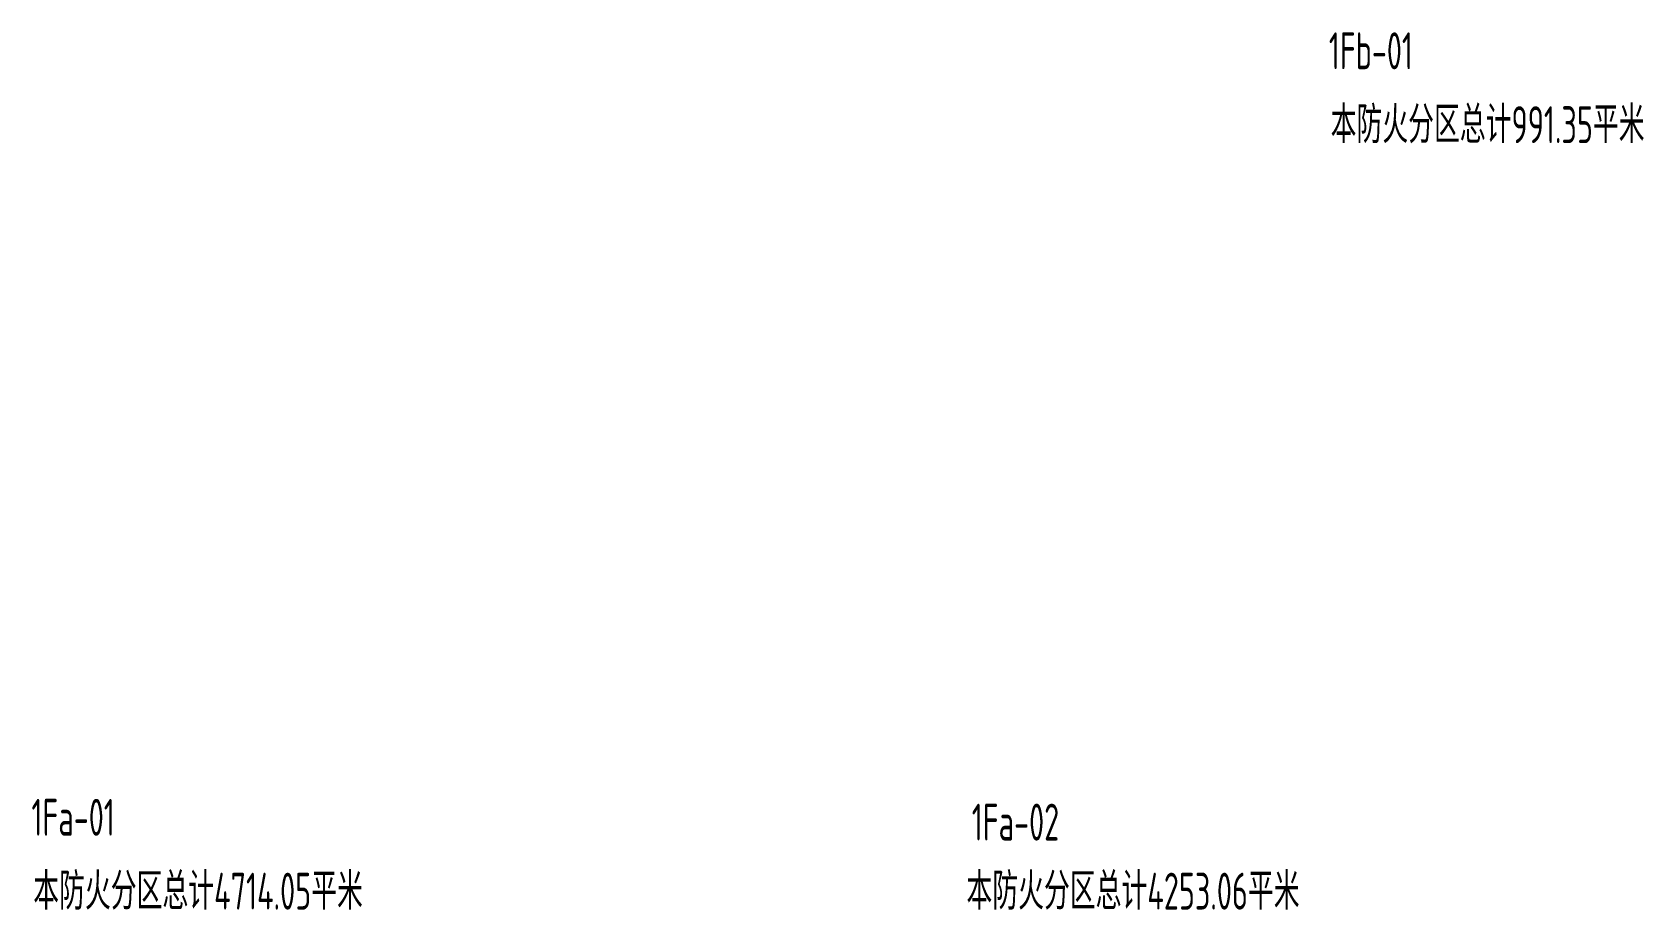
# Model space of a CAD drawing. Header units: millimetres. Extents: x 11639278 to 23698211, y -13072636 to -5537337.
# Drawn here: x 12137702 to 12235958, y -6275705 to -6222225 of the extents above; entities that cross this region are included whole.
import ezdxf
from ezdxf.enums import TextEntityAlignment as Align

# ---------------------------------------------------------------- set-up
doc = ezdxf.new("R2010")
doc.units = ezdxf.units.MM
doc.header["$LTSCALE"] = 10
doc.layers.add('A2-RI-F1$0$A-SYMB-AREA', color=4, linetype='Continuous')
doc.layers.add('A2-RI-F1$0$A-SYMB-NAME', color=4, linetype='Continuous')
doc.styles.add('A2-RI-F1$0$ECADI', font='hzs.shx', dxfattribs={"width": 0.7, "bigfont": 'hztxt.shx'})

# ---------------------------------------------------------------- blocks, each defined once
blk = doc.blocks.new('A2-RI-F1$0$5erhfh')
at = {"layer": 'A2-RI-F1$0$A-SYMB-AREA', "style": 'A2-RI-F1$0$ECADI', "width": 0.7}
blk.add_attdef('340M2', text='', height=2.5, dxfattribs=at).set_placement((0, 1.25), align=Align.MIDDLE_LEFT)
at = {"layer": 'A2-RI-F1$0$A-SYMB-NAME', "style": 'A2-RI-F1$0$ECADI', "width": 0.7}
blk.add_attdef('CHINESENAME', (-12.29, 3.09), '', height=4.5, dxfattribs=at)
blk = doc.blocks.new('A2-RI-F1')
ref = blk.add_blockref('A2-RI-F1$0$5erhfh', (12222903.5, -6224715.8), dxfattribs=dict(xscale=500, yscale=500, zscale=500))
ref.add_attrib('CHINESENAME', '1Fb-01', (12216757.5, -6224482), dxfattribs={"layer": 'A2-RI-F1$0$A-SYMB-NAME', "height": 2250, "style": 'A2-RI-F1$0$ECADI', "width": 0.7})
ref = blk.add_blockref('A2-RI-F1$0$5erhfh', (12223014.5, -6229217.3), dxfattribs=dict(xscale=500, yscale=500, zscale=500))
ref.add_attrib('CHINESENAME', '本防火分区总计991.35平米', (12216868.5, -6228983.5), dxfattribs={"layer": 'A2-RI-F1$0$A-SYMB-NAME', "height": 2250, "style": 'A2-RI-F1$0$ECADI', "width": 0.7})
ref = blk.add_blockref('A2-RI-F1$0$5erhfh', (12143800, -6271428.8), dxfattribs=dict(xscale=500, yscale=500, zscale=500))
ref.add_attrib('CHINESENAME', '1Fa-01', (12137654, -6271195), dxfattribs={"layer": 'A2-RI-F1$0$A-SYMB-NAME', "height": 2250, "style": 'A2-RI-F1$0$ECADI', "width": 0.7})
ref = blk.add_blockref('A2-RI-F1$0$5erhfh', (12201131, -6271722.8), dxfattribs=dict(xscale=500, yscale=500, zscale=500))
ref.add_attrib('CHINESENAME', '1Fa-02', (12194985, -6271489), dxfattribs={"layer": 'A2-RI-F1$0$A-SYMB-NAME', "height": 2250, "style": 'A2-RI-F1$0$ECADI', "width": 0.7})
ref = blk.add_blockref('A2-RI-F1$0$5erhfh', (12143911, -6275930.3), dxfattribs=dict(xscale=500, yscale=500, zscale=500))
ref.add_attrib('CHINESENAME', '本防火分区总计4714.05平米', (12137765, -6275696.5), dxfattribs={"layer": 'A2-RI-F1$0$A-SYMB-NAME', "height": 2250, "style": 'A2-RI-F1$0$ECADI', "width": 0.7})
ref = blk.add_blockref('A2-RI-F1$0$5erhfh', (12200808.5, -6275930.3), dxfattribs=dict(xscale=500, yscale=500, zscale=500))
ref.add_attrib('CHINESENAME', '本防火分区总计4253.06平米', (12194662.5, -6275696.5), dxfattribs={"layer": 'A2-RI-F1$0$A-SYMB-NAME', "height": 2250, "style": 'A2-RI-F1$0$ECADI', "width": 0.7})

msp = doc.modelspace()

# ---------------------------------------------------------------- block references
msp.add_blockref('A2-RI-F1', (0, 0))

doc.saveas('drawing.dxf')
